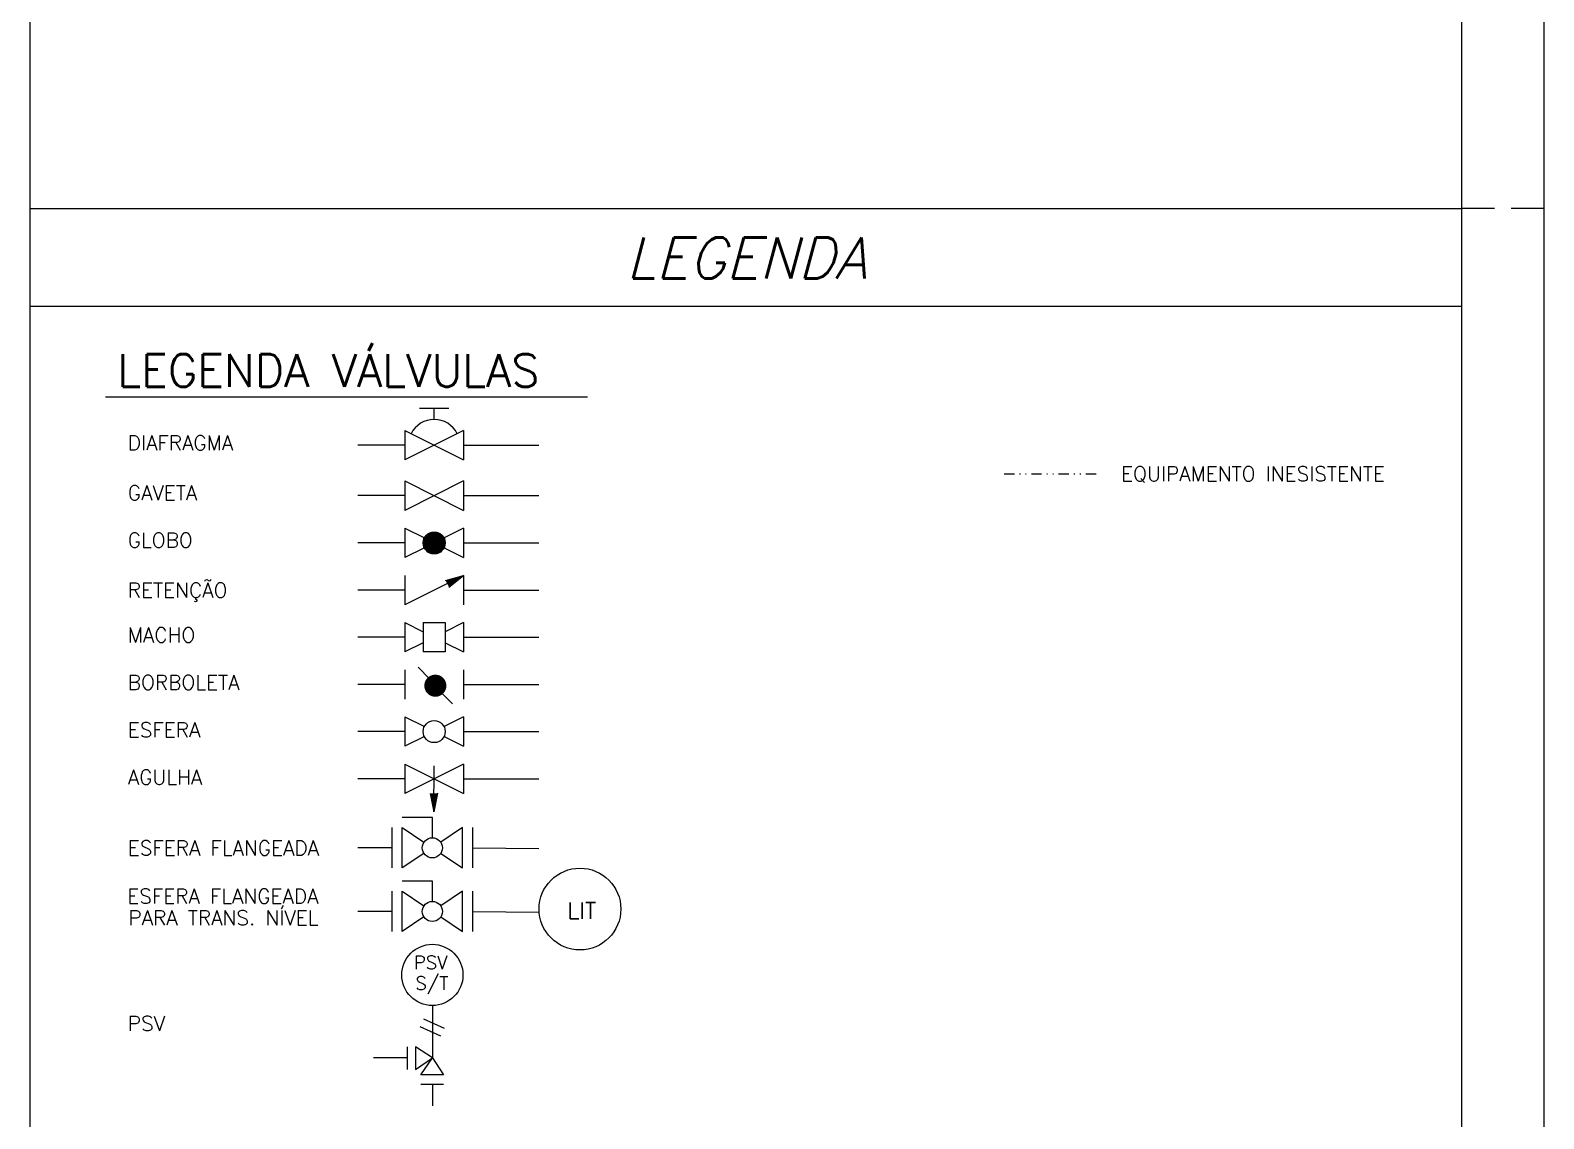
# Model space of a CAD drawing. Extents: x 0 to 1189, y 0 to 841.
# Drawn here: x 1004 to 1189, y 185.8 to 318.8 of the extents above; entities that cross this region are included whole.
import ezdxf
from ezdxf.enums import TextEntityAlignment as Align

# ---------------------------------------------------------------- set-up
doc = ezdxf.new("R2010")
doc.units = 0
doc.header["$LTSCALE"] = 10
doc.header["$MEASUREMENT"] = 0
doc.linetypes.add('DIVIDE2', pattern=[0.625, 0.25, -0.125, 0, -0.125, 0, -0.125])
for name, color, linetype in [('5', 5, 'CONTINUOUS'), ('6', 6, 'CONTINUOUS'), ('EXT', 7, 'CONTINUOUS'), ('FORMATO', 7, 'CONTINUOUS'), ('Inexistente', 8, 'CONTINUOUS'), ('LINHA', 7, 'CONTINUOUS'), ('Revisão', 2, 'CONTINUOUS'), ('TEXTO', 7, 'CONTINUOUS'), ('TEXTO1', 7, 'CONTINUOUS'), ('VALV', 7, 'CONTINUOUS')]:
    doc.layers.add(name, color=color, linetype=linetype)
doc.styles.add('ROMANS', font='ROMANS', dxfattribs={"height": 0.2})

msp = doc.modelspace()

# ---------------------------------------------------------------- linework, layer by layer
at = {"layer": '6'}
for p, q in [((1004, 10), (1004, 831)), ((1179, 10), (1179, 831)), ((1004, 297), (1179, 297)), ((1179, 285.05), (1004, 285.05))]:
    msp.add_line(p, q, dxfattribs=at)
at = {"layer": 'EXT', "color": 7, "const_width": 1.35}
for points in [[(1052.66, 256.16, 1), (1054.01, 256.16, 1)], [(1052.84, 238.7, 1), (1054.19, 238.7, 1)]]:
    msp.add_lwpolyline(points, format="xyb", close=True, dxfattribs=at)
at = {"layer": 'FORMATO', "color": 1}
for p, q in [((1189, 841), (1189, 0)), ((1183, 297), (1179, 297)), ((1189, 297), (1185, 297))]:
    msp.add_line(p, q, dxfattribs=at)
at = {"layer": 'Inexistente', "linetype": 'DIVIDE2', "ltscale": 0.5}
msp.add_line((1123.05, 264.58), (1134.6, 264.58), dxfattribs=at)
at = {"layer": 'LINHA', "color": 7}
for p, q in [((1053.37, 272.59), (1051.57, 272.59)), ((1053.37, 271.24), (1053.37, 272.59)), ((1055.17, 272.59), (1053.37, 272.59)), ((1049.77, 269.89), (1049.77, 266.29)), ((1049.77, 268.09), (1044.05, 268.09)), ((1056.97, 268.09), (1066.18, 268.09)), ((1049.77, 263.73), (1049.77, 260.13)), ((1049.77, 261.93), (1044.05, 261.93)), ((1056.97, 261.93), (1066.18, 261.93)), ((1049.77, 256.16), (1044.05, 256.16)), ((1056.97, 256.16), (1066.18, 256.16)), ((1049.77, 250.39), (1044.05, 250.39)), ((1056.97, 250.39), (1066.18, 250.39)), ((1049.77, 244.63), (1044.05, 244.63)), ((1056.97, 244.63), (1066.18, 244.63)), ((1049.77, 238.86), (1044.05, 238.86)), ((1056.97, 238.86), (1066.18, 238.86)), ((1049.77, 233.1), (1044.05, 233.1)), ((1056.97, 233.1), (1066.18, 233.1)), ((1049.77, 227.33), (1044.05, 227.33)), ((1056.97, 227.33), (1066.18, 227.33))]:
    msp.add_line(p, q, dxfattribs=at)
at = {"layer": 'Revisão'}
for p, q in [((1053.15, 222.59), (1049.45, 222.59)), ((1053.15, 220.13), (1053.15, 222.59)), ((1048.22, 216.43), (1048.22, 221.36)), ((1049.45, 221.36), (1052.12, 219.58)), ((1049.45, 216.43), (1049.45, 221.36)), ((1056.84, 221.36), (1054.17, 219.58)), ((1056.84, 216.43), (1056.84, 221.36)), ((1058.08, 216.43), (1058.08, 221.36)), ((1048.22, 218.89), (1044.05, 218.89)), ((1058.08, 218.89), (1066.18, 218.79)), ((1052.12, 218.21), (1049.45, 216.43)), ((1054.17, 218.21), (1056.84, 216.43)), ((1053.15, 214.82), (1049.45, 214.82)), ((1053.15, 212.35), (1053.15, 214.82)), ((1048.22, 208.66), (1048.22, 213.58)), ((1049.45, 213.58), (1052.12, 211.8)), ((1049.45, 208.66), (1049.45, 213.58)), ((1056.84, 213.58), (1054.17, 211.8)), ((1056.84, 208.66), (1056.84, 213.58)), ((1058.08, 208.66), (1058.08, 213.58)), ((1048.22, 211.12), (1044.05, 211.12)), ((1058.08, 211.12), (1066.18, 211.02)), ((1052.12, 210.44), (1049.45, 208.66)), ((1054.17, 210.44), (1056.84, 208.66)), ((1054.62, 196.82), (1052.11, 197.97)), ((1053.15, 199.62), (1053.15, 193.21)), ((1054.19, 195.87), (1051.67, 197.03)), ((1050.11, 191.82), (1050.11, 194.59)), ((1051.07, 194.59), (1051.07, 191.82)), ((1053.15, 193.21), (1051.07, 194.59)), ((1050.11, 193.21), (1045.94, 193.21)), ((1051.07, 191.82), (1053.15, 193.21)), ((1051.76, 191.13), (1053.15, 193.21)), ((1053.15, 193.21), (1054.53, 191.13)), ((1054.53, 191.13), (1051.76, 191.13)), ((1051.76, 190.01), (1054.53, 190.01)), ((1053.15, 190.01), (1053.15, 187.38))]:
    msp.add_line(p, q, dxfattribs=at)
for centre, radius in [((1053.15, 218.89), 1.23), ((1071.19, 211.41), 5), ((1053.15, 211.12), 1.23), ((1053.15, 203.36), 3.74)]:
    msp.add_circle(centre, radius, dxfattribs=at)
at = {"layer": 'TEXTO', "color": 7}
msp.add_line((1013.21, 274), (1072.1, 274), dxfattribs=at)
at = {"layer": 'VALV', "color": 7}
for p, q in [((1049.77, 269.89), (1056.97, 266.29)), ((1056.97, 269.89), (1049.77, 266.29)), ((1056.97, 269.89), (1056.97, 266.29)), ((1049.77, 263.73), (1056.97, 260.13)), ((1056.97, 263.73), (1049.77, 260.13)), ((1056.97, 263.73), (1056.97, 260.13)), ((1049.77, 257.96), (1049.77, 254.36)), ((1049.77, 257.96), (1052.17, 256.76)), ((1056.97, 257.96), (1054.58, 256.76)), ((1056.97, 257.96), (1056.97, 254.36)), ((1052.17, 255.56), (1049.77, 254.36)), ((1054.58, 255.56), (1056.97, 254.36)), ((1049.77, 252.19), (1049.77, 248.59)), ((1056.97, 252.19), (1049.77, 248.59)), ((1054.77, 251.56), (1056.97, 252.19)), ((1055.18, 250.76), (1056.97, 252.19)), ((1056.97, 252.19), (1056.97, 248.59)), ((1049.77, 246.43), (1049.77, 242.83)), ((1049.77, 246.43), (1052.02, 245.3)), ((1052.02, 246.43), (1052.02, 242.83)), ((1052.02, 246.43), (1054.72, 246.43)), ((1056.97, 246.43), (1054.72, 245.3)), ((1054.72, 246.43), (1054.72, 242.83)), ((1056.97, 246.43), (1056.97, 242.83)), ((1052.02, 243.95), (1049.77, 242.83)), ((1054.72, 242.83), (1052.02, 242.83)), ((1054.72, 243.95), (1056.97, 242.83)), ((1049.77, 240.66), (1049.77, 237.06)), ((1052.81, 239.56), (1051.4, 240.97)), ((1056.97, 240.66), (1056.97, 237.06)), ((1055.62, 236.5), (1053.95, 238.17)), ((1049.77, 234.9), (1049.77, 231.3)), ((1049.77, 234.9), (1052.17, 233.7)), ((1056.97, 234.9), (1054.58, 233.7)), ((1056.97, 234.9), (1056.97, 231.3)), ((1052.17, 232.49), (1049.77, 231.3)), ((1054.58, 232.49), (1056.97, 231.3)), ((1049.77, 229.13), (1049.77, 225.53)), ((1056.97, 229.13), (1049.77, 225.53)), ((1049.77, 229.13), (1056.97, 225.53)), ((1053.34, 223.3), (1053.39, 228.92)), ((1053.34, 223.3), (1053.39, 228.92)), ((1056.97, 229.13), (1056.97, 225.53)), ((1052.89, 225.55), (1053.34, 223.3)), ((1052.89, 225.55), (1053.34, 223.3)), ((1053.79, 225.56), (1053.34, 223.3)), ((1053.79, 225.56), (1053.34, 223.3))]:
    msp.add_line(p, q, dxfattribs=at)
for centre in [(1053.37, 256.16), (1053.37, 233.1)]:
    msp.add_circle(centre, 1.35, dxfattribs=at)
msp.add_arc((1053.37, 268.09), 3.15, 26.5651, 153.4349, dxfattribs=at)
for points in [[(1056.97, 252.19), (1054.77, 251.56), (1055.18, 250.76)], [(1056.97, 252.19), (1054.77, 251.56), (1055.18, 250.76), (1056.97, 252.19)], [(1053.34, 223.3), (1053.79, 225.56), (1052.89, 225.55), (1053.34, 223.3)], [(1053.34, 223.3), (1053.79, 225.56), (1052.89, 225.55)], [(1053.34, 223.3), (1053.79, 225.56), (1052.89, 225.55)], [(1053.34, 223.3), (1053.79, 225.56), (1052.89, 225.55), (1053.34, 223.3)]]:
    msp.add_solid(points, dxfattribs=at)

# ---------------------------------------------------------------- texts
at = {"layer": '5', "style": 'ROMANS', "oblique": 15}
msp.add_text('LEGENDA', height=5, dxfattribs=at).set_placement((1091.5, 290.98), align=Align.MIDDLE)
at = {"layer": 'LINHA', "color": 7, "style": 'ROMANS'}
for s, p in [('DIAFRAGMA', (1015.92, 267.49)), ('EQUIPAMENTO INESISTENTE', (1137.34, 263.7)), ('GAVETA', (1015.92, 261.38))]:
    msp.add_text(s, height=1.8, dxfattribs=at).set_placement(p)
at = {"layer": 'Revisão', "style": 'ROMANS'}
msp.add_text('LIT', height=2, dxfattribs=at).set_placement((1071.42, 211.23), align=Align.MIDDLE)
for s, p in [('PSV', (1050.89, 204.08)), ('S/T', (1051.08, 201.55))]:
    msp.add_text(s, height=1.62, dxfattribs=at).set_placement(p)
at = {"layer": 'TEXTO', "color": 7, "style": 'ROMANS'}
msp.add_text('LEGENDA VÁLVULAS', height=4, dxfattribs=at).set_placement((1014.64, 275.23))
at = {"layer": 'TEXTO1', "color": 7, "style": 'ROMANS'}
for s, p in [('GLOBO', (1015.92, 255.59)), ('RETENÇÃO', (1015.92, 249.47)), ('MACHO', (1015.92, 244)), ('BORBOLETA', (1015.92, 238.21)), ('ESFERA', (1015.92, 232.42)), ('AGULHA', (1015.92, 226.62)), ('ESFERA FLANGEADA ', (1015.92, 217.97)), ('ESFERA FLANGEADA ', (1015.85, 212.08)), ('PARA TRANS. NÍVEL', (1016, 209.44)), ('PSV ', (1015.92, 196.53))]:
    msp.add_text(s, height=1.8, dxfattribs=at).set_placement(p)

doc.saveas('drawing.dxf')
